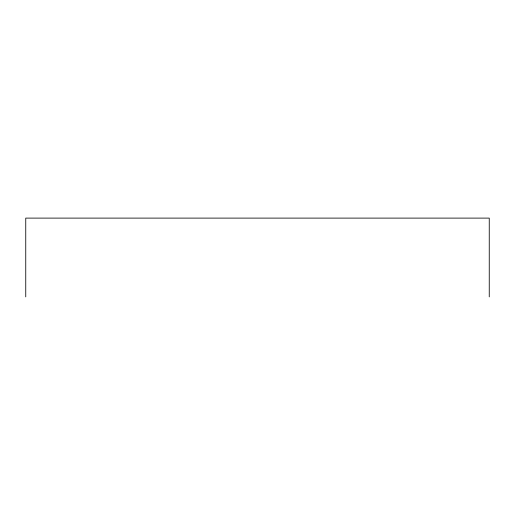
<?xml version="1.0" encoding="UTF-8"?>
<svg xmlns="http://www.w3.org/2000/svg" width="515" height="515" viewBox="0 0 515 515"><rect width="100%" height="100%" fill="white"/><g stroke="black" fill="none" stroke-linecap="round" stroke-linejoin="round"><path stroke-width="0.77" d="M489.25 296.891L489.25 218.109L25.75 218.109L25.75 296.891"/></g></svg>
